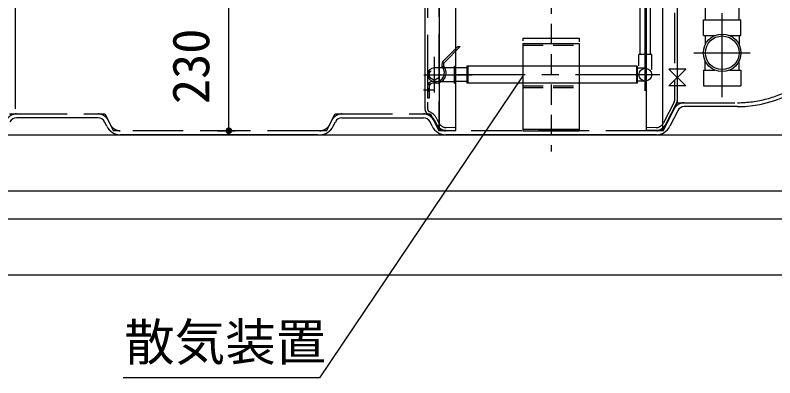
# Model space of a CAD drawing. Units: millimetres, scale not verified. Extents: x -8910 to 8910, y -6308 to 6308.
# Drawn here: x -5272 to -3918, y -3836 to -3189 of the extents above; entities that cross this region are included whole.
import ezdxf
from ezdxf.enums import TextEntityAlignment as Align

# ---------------------------------------------------------------- set-up
doc = ezdxf.new("R2010")
doc.units = ezdxf.units.MM
doc.header["$LTSCALE"] = 30
for name, pattern in [('CHAIN1', [8, 5, -1, 1, -1]), ('CHAIN2', [12, 9, -1, 1, -1]), ('DASHED1', [1.8, 1.2, -0.6]), ('DASHED3', [4, 3, -1]), ('DOUBLE_CHAIN1', [8.8, 5, -1, 0.6, -0.6, 0.6, -1]), ('DOUBLE_CHAIN2', [12.8, 9, -1, 0.6, -0.6, 0.6, -1])]:
    doc.linetypes.add(name, pattern=pattern)
for name, color, linetype, lineweight in [('0-1_躯体', 3, 'Continuous', 25), ('0-2_機器', 2, 'Continuous', 25), ('0-3_空気管', 3, 'Continuous', 25), ('0-4_補助線', 3, 'Continuous', 25), ('0-5_寸法', 92, 'Continuous', 25), ('0-7_文字', 7, 'Continuous', 25), ('0-C_07', 3, 'Continuous', 25), ('0-D_9-6_SUNPO', 4, 'Continuous', 25)]:
    doc.layers.add(name, color=color, linetype=linetype, lineweight=lineweight)
doc.styles.add('ＭＳ ゴシック', font='')
doc.styles.get('ＭＳ ゴシック').set_extended_font_data('MS Gothic')

msp = doc.modelspace()

# ---------------------------------------------------------------- linework, layer by layer
at = {"layer": '0-1_躯体', "linetype": 'CHAIN1'}
for p, q in [((-4148.8, -3324.45), (-4148.8, -1625.98)), ((-4011.8, -3335.67), (-4011.8, -1693.8)), ((-4062.16, -3256.48), (-3961.98, -3256.48)), ((-4123.19, -3295.48), (-4488.8, -3295.48))]:
    msp.add_line(p, q, dxfattribs=at)
at = {"layer": '0-1_躯体'}
for p, q in [((-4041.8, -3197.47), (-4041.8, -1915.47)), ((-3981.8, -3197.47), (-3981.8, -1915.47)), ((-4157.8, -3259.48), (-4157.8, -1975.47)), ((-4139.8, -3259.48), (-4139.8, -1975.47)), ((-4045.3, -3197.47), (-4041.97, -3197.47)), ((-4045.3, -3225.57), (-4045.3, -3197.47)), ((-4041.8, -3197.47), (-3978.3, -3197.47)), ((-4045.3, -3225.57), (-4024.73, -3225.57)), ((-4041.97, -3225.57), (-4041.97, -3241.92)), ((-3981.8, -3225.57), (-3981.8, -3241.56)), ((-4137.3, -3259.48), (-4160.3, -3259.48)), ((-4160.3, -3279.94), (-4160.3, -3259.48)), ((-4137.3, -3286.06), (-4137.3, -3259.48)), ((-4041.97, -3287.38), (-4041.97, -3271.03)), ((-3981.8, -3287.38), (-3981.8, -3271.39)), ((-4488.8, -3283.48), (-4524.8, -3283.48)), ((-4163.3, -3280.48), (-4464.8, -3280.48)), ((-4164.8, -3280.48), (-4164.8, -3310.48)), ((-4163.3, -3280.48), (-4163.3, -3310.48)), ((-4148.8, -3283.98), (-4163.3, -3283.98)), ((-4045.3, -3287.38), (-4045.3, -3315.48)), ((-4045.3, -3287.38), (-4024.73, -3287.38)), ((-4524.8, -3307.48), (-4488.8, -3307.48)), ((-4163.3, -3310.48), (-4466.3, -3310.48)), ((-4148.8, -3306.97), (-4163.3, -3306.97)), ((-4045.3, -3315.48), (-4041.97, -3315.48)), ((-4041.8, -3315.48), (-3978.3, -3315.48))]:
    msp.add_line(p, q, dxfattribs=at)
at = {"layer": '0-1_躯体', "linetype": 'CHAIN2'}
for p, q in [((-4524.8, -3327.48), (-4524.8, -3263.48)), ((-4543.78, -3295.48), (-4488.8, -3295.48))]:
    msp.add_line(p, q, dxfattribs=at)
at = {"layer": '0-1_躯体'}
for points in [[(-3998.86, -3225.57), (-3978.3, -3225.57), (-3978.3, -3197.47)], [(-3998.86, -3287.38), (-3978.3, -3287.38), (-3978.3, -3315.48)]]:
    msp.add_lwpolyline(points, dxfattribs=at)
for centre, radius in [((-4011.8, -3256.48), 33.5), ((-4011.8, -3256.48), 30), ((-4148.8, -3295.48), 11.5)]:
    msp.add_circle(centre, radius, dxfattribs=at)
at = {"layer": '0-1_躯体', "linetype": 'DASHED1'}
msp.add_circle((-4524.8, -3295.48), 9, dxfattribs=at)
at = {"layer": '0-1_躯体'}
msp.add_arc((-4524.8, -3295.48), 12, 90, 270, dxfattribs=at)
at = {"layer": '0-2_機器', "color": 3}
for p, q in [((-4482.8, -3245.48), (-4508.99, -3271.67)), ((-4488.8, -3310.47), (-4488.8, -3280.48)), ((-4466.8, -3283.48), (-4486.8, -3283.48)), ((-4464.8, -3280.48), (-4466.8, -3280.48)), ((-4466.8, -3280.48), (-4466.8, -3310.47)), ((-4464.8, -3310.47), (-4464.8, -3280.48)), ((-4536.8, -3316.48), (-4536.8, -3337.48)), ((-4533.8, -3316.48), (-4533.8, -3337.48)), ((-4521.8, -3307.48), (-4527.8, -3307.48)), ((-4521.8, -3310.48), (-4527.8, -3310.48)), ((-4488.8, -3310.47), (-4486.8, -3310.47)), ((-4466.8, -3307.47), (-4486.8, -3307.47)), ((-4464.8, -3310.47), (-4466.8, -3310.47)), ((-4533.8, -3337.48), (-4536.8, -3337.48))]:
    msp.add_line(p, q, dxfattribs=at)
at = {"layer": '0-2_機器', "color": 3, "linetype": 'CHAIN2'}
for p, q in [((-4496.19, -3295.48), (-4457.4, -3295.48)), ((-4543.9, -3322.48), (-4525.1, -3322.48))]:
    msp.add_line(p, q, dxfattribs=at)
at = {"layer": '0-2_機器', "color": 3, "linetype": 'DASHED1'}
for p, q in [((-4536.8, -3319.98), (-4533.8, -3319.98)), ((-4536.8, -3324.98), (-4533.8, -3324.98))]:
    msp.add_line(p, q, dxfattribs=at)
at = {"layer": '0-2_機器'}
for p, q in [((-6051.8, -3402.48), (-3651.8, -3402.48)), ((-6101.8, -3502.48), (-3601.8, -3502.48)), ((-6101.8, -3552.48), (-3601.8, -3552.48)), ((-6101.8, -3652.48), (-3601.8, -3652.48))]:
    msp.add_line(p, q, dxfattribs=at)
at = {"layer": '0-2_機器', "color": 3}
for points in [[(-4482.8, -3245.48), (-4478.8, -3245.48), (-4506.97, -3273.65)], [(-4488.8, -3280.48), (-4486.8, -3280.48), (-4486.8, -3310.47)]]:
    msp.add_lwpolyline(points, dxfattribs=at)
for centre, radius, start, end in [((-4502.63, -3278.03), 9, 135, 216.993), ((-4502.73, -3277.9), 6, 135, 217.406), ((-4521.8, -3292.48), 18, 270, 37.406), ((-4521.8, -3292.48), 15, 270, 36.993), ((-4527.8, -3316.48), 9, 90, 180), ((-4527.8, -3316.48), 6, 90, 180)]:
    msp.add_arc(centre, radius, start, end, dxfattribs=at)
at = {"layer": '0-3_空気管', "linetype": 'DASHED3'}
for p, q in [((-4096.8, -1625.22), (-4096.8, -3342.06)), ((-4536.8, -1664.22), (-4536.8, -3356.64)), ((-4516.8, -2502.48), (-4516.8, -3391.2)), ((-4091.8, -2502.48), (-4091.8, -3345.48)), ((-4097.35, -3344.34), (-4116.45, -3381.63)), ((-4111.27, -3384.42), (-4097.33, -3356.53)), ((-4079.44, -3345.48), (-3984.36, -3345.48)), ((-5269.44, -3365.47), (-5121.39, -3365.47)), ((-4689.44, -3365.47), (-4540.92, -3365.47)), ((-5106.27, -3376.53), (-5102.33, -3384.42)), ((-4711.27, -3384.42), (-4707.33, -3376.53)), ((-4526.27, -3376.53), (-4522.33, -3384.42)), ((-4516.72, -3381.5), (-4520.87, -3373.2)), ((-4732.39, -3395.47), (-5084.44, -3395.47)), ((-4129.16, -3395.47), (-4504.44, -3395.47)), ((-4486.8, -3390.23), (-4503.69, -3389.79)), ((-4129.41, -3389.79), (-4146.8, -3390.24))]:
    msp.add_line(p, q, dxfattribs=at)
at = {"layer": '0-3_空気管'}
for p, q in [((-4091.8, -1625.22), (-4091.8, -3344.47)), ((-5271.8, -1664.22), (-5271.8, -3356.64)), ((-4541.8, -1664.22), (-4541.8, -3356.64)), ((-4486.8, -1653.04), (-4486.8, -3395.23)), ((-4515.82, -3390.39), (-4515.82, -1945.48)), ((-4117.42, -3394.48), (-4117.42, -1941.13)), ((-4106.8, -3315.48), (-4076.8, -3285.48)), ((-4076.8, -3315.48), (-4106.8, -3315.48)), ((-4112, -3383.91), (-4091.8, -3344.47)), ((-3984.36, -3352.48), (-4079.44, -3352.48)), ((-4091.06, -3359.66), (-4105.01, -3387.55)), ((-5124.16, -3372.48), (-5269.44, -3372.48)), ((-5108.59, -3387.55), (-5112.53, -3379.66)), ((-4705.01, -3387.55), (-4701.07, -3379.66)), ((-4689.44, -3372.48), (-4544.16, -3372.48)), ((-4528.59, -3387.55), (-4532.53, -3379.66)), ((-4525.34, -3375.43), (-4521.19, -3383.74)), ((-4503.83, -3394.79), (-4486.64, -3395.24)), ((-4129.28, -3394.79), (-4146.8, -3395.25)), ((-4732.39, -3402.48), (-5084.44, -3402.48)), ((-4129.16, -3402.48), (-4504.44, -3402.48))]:
    msp.add_line(p, q, dxfattribs=at)
at = {"layer": '0-3_空気管', "linetype": 'DOUBLE_CHAIN2'}
for p, q in [((-5281.8, -3365.47), (-5269.44, -3365.47)), ((-5121.39, -3365.47), (-5111.8, -3365.47)), ((-5111.8, -3365.47), (-5106.27, -3376.53)), ((-4707.33, -3376.53), (-4701.8, -3365.47)), ((-4701.8, -3365.47), (-4689.44, -3365.47)), ((-4540.92, -3365.47), (-4531.8, -3365.47)), ((-4531.8, -3365.47), (-4526.27, -3376.53)), ((-5102.33, -3384.42), (-5096.8, -3395.47)), ((-4716.8, -3395.47), (-4711.27, -3384.42)), ((-4522.33, -3384.42), (-4516.8, -3395.47)), ((-4117.42, -3394.48), (-4112, -3383.91)), ((-4116.8, -3395.47), (-4111.27, -3384.42)), ((-5084.44, -3395.47), (-5096.8, -3395.47)), ((-4716.8, -3395.47), (-4732.39, -3395.47)), ((-4507.22, -3395.47), (-4516.8, -3395.47)), ((-4503.83, -3394.79), (-4515.82, -3394.48)), ((-4117.42, -3394.48), (-4129.28, -3394.79)), ((-4116.8, -3395.47), (-4129.16, -3395.47))]:
    msp.add_line(p, q, dxfattribs=at)
at = {"layer": '0-3_空気管'}
for points in [[(-4146.8, -3395.25), (-4146.8, -1614.03), (-4101.54, -1615.22)], [(-4076.8, -3285.48), (-4106.8, -3285.48), (-4076.8, -3315.48)]]:
    msp.add_lwpolyline(points, dxfattribs=at)
at = {"layer": '0-3_空気管', "linetype": 'DOUBLE_CHAIN2'}
for points in [[(-4097.33, -3356.53), (-4091.8, -3345.48), (-4079.44, -3345.48)], [(-4521.19, -3383.74), (-4515.82, -3394.48), (-4515.82, -3390.39)]]:
    msp.add_lwpolyline(points, dxfattribs=at)
at = {"layer": '0-3_空気管'}
for centre, radius, start, end in [((-3984.94, -3146.47), 206, 270, 330.331), ((-4101.8, -3342.06), 10, 332.871, 0), ((-4531.8, -3356.64), 10, 180, 247.595), ((-4079.44, -3365.47), 13, 90, 153.435), ((-4543.23, -3384.38), 20, 26.565, 67.595), ((-5269.44, -3385.48), 13, 90, 153.435), ((-5124.16, -3385.48), 13, 26.565, 90), ((-4689.44, -3385.48), 13, 90, 153.435), ((-4544.16, -3385.48), 13, 26.565, 90), ((-4503.3, -3374.8), 20, 206.565, 268.5), ((-4129.8, -3374.79), 20, 271.5, 332.871), ((-5084.44, -3375.48), 27, 206.565, 270), ((-4729.16, -3375.48), 27, 270, 333.435), ((-4504.44, -3375.48), 27, 206.565, 270), ((-4129.16, -3375.48), 27, 270, 333.435)]:
    msp.add_arc(centre, radius, start, end, dxfattribs=at)
at = {"layer": '0-3_空気管', "linetype": 'DASHED3'}
for centre, radius, start, end in [((-3984.36, -3145.48), 200, 270, 330), ((-4101.8, -3342.06), 5, 332.871, 0), ((-4531.8, -3356.64), 5, 180, 247.595), ((-4079.44, -3365.47), 20, 90, 153.435), ((-5269.44, -3385.48), 20, 90, 153.435), ((-5124.16, -3385.48), 20, 26.565, 90), ((-4689.44, -3385.48), 20, 90, 153.435), ((-4544.16, -3385.48), 20, 26.565, 90), ((-4543.23, -3384.38), 25, 26.565, 67.595), ((-5084.44, -3375.48), 20, 206.565, 270), ((-4729.16, -3375.48), 20, 270, 333.435), ((-4504.44, -3375.48), 20, 206.565, 270), ((-4503.3, -3374.8), 15, 206.565, 268.5), ((-4129.8, -3374.79), 15, 271.5, 332.871), ((-4129.16, -3375.48), 20, 270, 333.435)]:
    msp.add_arc(centre, radius, start, end, dxfattribs=at)
at = {"layer": '0-4_補助線', "linetype": 'DOUBLE_CHAIN1'}
for p, q in [((-4366.82, -3230.47), (-4366.82, -3235.11)), ((-4366.82, -3230.47), (-4266.82, -3230.47)), ((-4266.82, -3230.47), (-4266.41, -3237.1))]:
    msp.add_line(p, q, dxfattribs=at)
at = {"layer": '0-4_補助線'}
for p, q in [((-4366.82, -3239.59), (-4266.82, -3239.59)), ((-4366.82, -3239.59), (-4366.82, -3395.47)), ((-4266.82, -3239.59), (-4266.82, -3395.47)), ((-4366.82, -3392.47), (-4266.82, -3392.47)), ((-4366.82, -3395.47), (-4266.82, -3395.47))]:
    msp.add_line(p, q, dxfattribs=at)
at = {"layer": '0-4_補助線', "linetype": 'DASHED1'}
for p, q in [((-4366.82, -3242.59), (-4266.82, -3242.59)), ((-4366.82, -3315.47), (-4266.82, -3315.47)), ((-4366.82, -3318.47), (-4266.82, -3318.47))]:
    msp.add_line(p, q, dxfattribs=at)
at = {"layer": '0-5_寸法', "color": 3}
msp.add_line((-4911.11, -3395.47), (-4879.81, -3395.47), dxfattribs=at)
at = {"layer": '0-5_寸法'}
for points in [[(-4897.1, -3395.1), (-4891.11, -3395.47), (-4897.11, -3395.47)], [(-4897.11, -3395.47), (-4893.66, -3400.9), (-4897.06, -3396.23)], [(-4897.11, -3395.47), (-4892.96, -3401.18), (-4893.66, -3400.9)], [(-4891.11, -3395.47), (-4892.96, -3401.18), (-4897.11, -3395.47)], [(-4897, -3394.35), (-4891.11, -3395.47), (-4897.1, -3395.1)], [(-4897.06, -3396.23), (-4894.32, -3400.54), (-4896.92, -3396.97)], [(-4897.06, -3396.23), (-4893.66, -3400.9), (-4894.32, -3400.54)], [(-4896.81, -3393.62), (-4891.11, -3395.47), (-4897, -3394.35)], [(-4896.92, -3396.97), (-4894.93, -3400.1), (-4896.69, -3397.68)], [(-4896.92, -3396.97), (-4894.32, -3400.54), (-4894.93, -3400.1)], [(-4896.54, -3392.92), (-4891.11, -3395.47), (-4896.81, -3393.62)], [(-4896.69, -3397.68), (-4895.48, -3399.58), (-4896.37, -3398.36)], [(-4896.69, -3397.68), (-4894.93, -3400.1), (-4895.48, -3399.58)], [(-4896.17, -3392.26), (-4891.11, -3395.47), (-4896.54, -3392.92)], [(-4895.73, -3391.65), (-4891.11, -3395.47), (-4896.17, -3392.26)], [(-4895.22, -3391.1), (-4891.11, -3395.47), (-4895.73, -3391.65)], [(-4894.63, -3390.62), (-4891.11, -3395.47), (-4895.22, -3391.1)], [(-4894, -3390.22), (-4891.11, -3395.47), (-4894.63, -3390.62)], [(-4894, -3390.22), (-4891.11, -3389.47), (-4891.11, -3395.47)], [(-4893.32, -3389.9), (-4891.11, -3389.47), (-4894, -3390.22)], [(-4892.6, -3389.66), (-4891.11, -3389.47), (-4893.32, -3389.9)], [(-4891.11, -3395.47), (-4892.23, -3401.37), (-4892.96, -3401.18)], [(-4891.86, -3389.52), (-4891.11, -3389.47), (-4892.6, -3389.66)], [(-4891.11, -3395.47), (-4891.48, -3401.46), (-4892.23, -3401.37)], [(-4891.11, -3395.47), (-4891.11, -3401.47), (-4891.48, -3401.46)], [(-4891.11, -3389.47), (-4885.11, -3395.47), (-4891.11, -3395.47)], [(-4890.73, -3389.49), (-4885.11, -3395.47), (-4891.11, -3389.47)], [(-4891.11, -3395.47), (-4890.36, -3401.43), (-4891.11, -3401.47)], [(-4891.11, -3395.47), (-4889.62, -3401.29), (-4890.36, -3401.43)], [(-4891.11, -3395.47), (-4888.9, -3401.05), (-4889.62, -3401.29)], [(-4891.11, -3395.47), (-4888.22, -3400.73), (-4888.9, -3401.05)], [(-4891.11, -3395.47), (-4887.58, -3400.33), (-4888.22, -3400.73)], [(-4885.11, -3395.47), (-4887.58, -3400.33), (-4891.11, -3395.47)], [(-4889.98, -3389.58), (-4885.11, -3395.47), (-4890.73, -3389.49)], [(-4889.25, -3389.77), (-4885.11, -3395.47), (-4889.98, -3389.58)], [(-4888.55, -3390.05), (-4885.11, -3395.47), (-4889.25, -3389.77)], [(-4888.55, -3390.05), (-4885.16, -3394.72), (-4885.11, -3395.47)], [(-4887.89, -3390.41), (-4885.16, -3394.72), (-4888.55, -3390.05)], [(-4887.89, -3390.41), (-4885.3, -3393.98), (-4885.16, -3394.72)], [(-4887.28, -3390.85), (-4885.3, -3393.98), (-4887.89, -3390.41)], [(-4885.11, -3395.47), (-4887, -3399.85), (-4887.58, -3400.33)], [(-4887.28, -3390.85), (-4885.53, -3393.27), (-4885.3, -3393.98)], [(-4886.73, -3391.37), (-4885.53, -3393.27), (-4887.28, -3390.85)], [(-4885.11, -3395.47), (-4886.48, -3399.3), (-4887, -3399.85)], [(-4886.73, -3391.37), (-4885.85, -3392.58), (-4885.53, -3393.27)], [(-4886.25, -3391.95), (-4885.85, -3392.58), (-4886.73, -3391.37)], [(-4885.11, -3395.47), (-4886.04, -3398.69), (-4886.48, -3399.3)], [(-4885.11, -3395.47), (-4885.68, -3398.03), (-4886.04, -3398.69)], [(-4885.11, -3395.47), (-4885.4, -3397.33), (-4885.68, -3398.03)], [(-4885.11, -3395.47), (-4885.21, -3396.6), (-4885.4, -3397.33)], [(-4885.11, -3395.47), (-4885.12, -3395.85), (-4885.21, -3396.6)], [(-4896.37, -3398.36), (-4895.48, -3399.58), (-4895.96, -3399)]]:
    msp.add_solid(points, dxfattribs=at)
at = {"layer": '0-7_文字', "color": 3}
msp.add_lwpolyline([(-4367.05, -3297.8), (-4729.46, -3836.11), (-5079.46, -3836.11)], dxfattribs=at)
at = {"layer": '0-C_07', "linetype": 'DASHED1'}
msp.add_line((-4316.8, -1315), (-4316.8, -3432.5), dxfattribs=at)
at = {"layer": '0-D_9-6_SUNPO'}
msp.add_line((-4891.11, -3395.47), (-4891.11, -3165.47), dxfattribs=at)

# ---------------------------------------------------------------- texts
at = {"layer": '0-5_寸法', "color": 4, "style": 'ＭＳ ゴシック'}
msp.add_text('230', height=65.98, rotation=90, dxfattribs=at).set_placement((-4906.11, -3347.97), align=Align.BOTTOM_LEFT)
at = {"layer": '0-7_文字', "color": 4, "style": 'ＭＳ ゴシック'}
msp.add_text('散気装置', height=65.98, dxfattribs=at).set_placement((-5077.46, -3825.11), align=Align.BOTTOM_LEFT)

doc.saveas('drawing.dxf')
